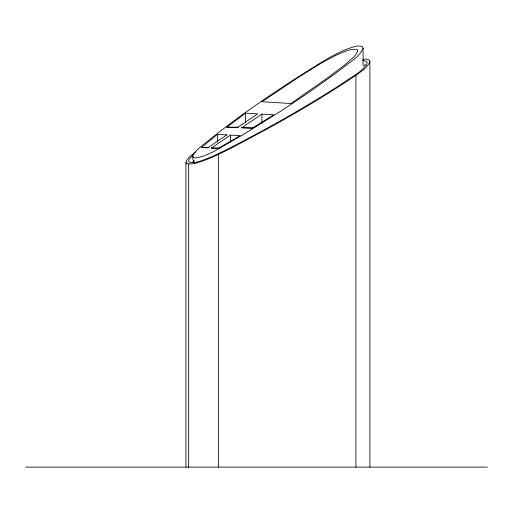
<?xml version="1.0" encoding="UTF-8"?>
<svg xmlns="http://www.w3.org/2000/svg" width="513" height="513" viewBox="0 0 513 513"><rect width="100%" height="100%" fill="white"/><g stroke="black" fill="none" stroke-linecap="round" stroke-linejoin="round"><path stroke-width="0.77" d="M194.639 163.031L192.753 159.101L193.087 154.855L194.369 152.816L199.557 147.609L217.512 133.316A342.819 82.042 -28.9 0 1 303.26 73.667C317.387 65.01 331.148 55.487 346.589 49.254C351.604 47.767 357.151 44.637 362.428 46.58L363.076 48.145L363.076 64.747M185.924 467.106L185.924 162.435C187.11 157.555 192.119 154.849 195.754 151.848M363.076 48.145C359.408 57.514 349.186 62.227 342.017 68.543A343.479 82.202 -28.9 0 1 277.219 113.399L241.995 135.31L213.459 151.758L204.379 155.772L197.325 157.773L194.908 157.901L193.363 157.446L192.753 156.42M363.076 59.303L366.571 59.098L369.123 59.822L369.911 61.483C367.59 67.889 360.979 71.345 355.932 75.392A328.923 71.012 -25.7 0 1 267.42 128.795C247.221 139.44 227.368 150.957 206.258 159.742C200.019 161.64 193.356 165.167 186.706 163.576L185.924 162.435M193.023 155.086L189.008 159.62L188.617 161.191L189.323 162.217C197.319 163.673 205.085 159.062 212.427 156.491C230.805 147.879 248.658 138.177 266.516 128.539A326.14 70.409 -25.7 0 0 344.287 82.195C352.027 76.187 362.883 72.051 367.212 62.701L366.487 61.175L362.627 60.598M192.696 162.146L194.215 160.659M226.881 134.868L207.739 147.834L201.558 147.481L217.48 134.335L226.9 134.868M226.855 127.179L245.483 113.174L257.661 113.867L237.141 127.763L226.855 127.179L238.5 127.179M211.35 148.039L230.491 135.073L240.18 135.624L218.128 148.424L211.35 148.039L219.327 148.039M241.713 127.763L261.88 114.11L273.878 114.79L251.96 128.353L241.713 127.763L253.345 127.763M363.3 65.273L366.365 65.093M201.558 147.481L208.72 147.481M25.65 467.106L487.35 467.106M369.911 61.483L369.911 467.106M355.932 75.392L355.932 467.106M261.88 114.11L261.88 123.21M245.483 113.174L245.483 122.511M230.491 135.073L230.491 141.934M218.461 154.413L218.461 467.106M217.48 134.335L217.48 142.063M188.669 164.083L188.669 467.106M357.619 51.14L356.426 53.788L354.201 56.642L345.448 64.394L328.506 77.194L290.922 103.523L261.931 101.721C286.645 85.639 310.602 67.953 337.06 54.769C343.415 52.243 350.321 48.273 357.317 49.575L357.619 51.14"/></g></svg>
